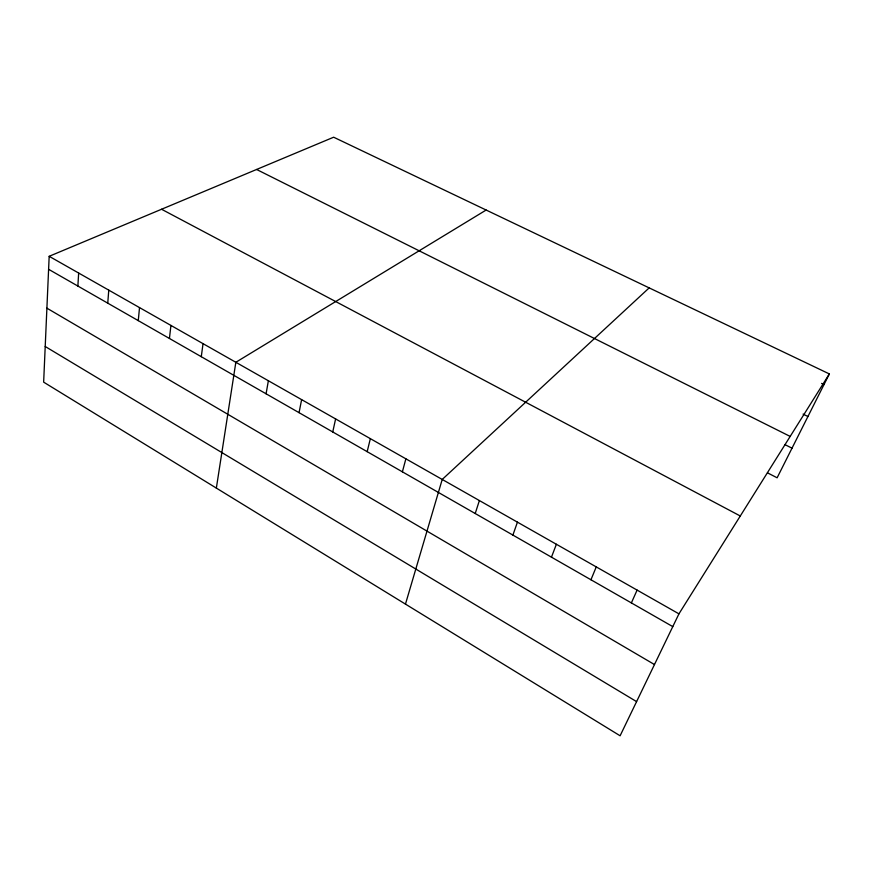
<?xml version="1.0" encoding="UTF-8"?>
<svg xmlns="http://www.w3.org/2000/svg" width="873" height="873" viewBox="0 0 873 873"><rect width="100%" height="100%" fill="white"/><g stroke="black" fill="none" stroke-linecap="round" stroke-linejoin="round"><path stroke-width="1.31" d="M49.172 256.302L43.65 382.145L620.103 735.786L678.943 613.85L829.35 373.928L333.65 137.214L49.172 256.302L678.943 613.85M77.872 286.049L78.657 273.042M107.75 303.16L108.765 290.142M138.272 320.631L139.516 307.602M169.438 338.473L170.933 325.433M201.281 356.697L203.038 343.656M216.351 488.094L235.841 362.284L486.152 210.033M266.079 393.799L268.371 380.759M299.057 412.667L301.621 399.627M332.744 431.96L335.614 418.92M367.173 451.668L370.348 438.65M402.388 471.824L405.88 458.816M405.465 604.116L442.218 479.452L649.174 287.883M475.218 513.52L479.386 500.556M512.898 535.084L517.438 522.152M551.463 557.17L556.385 544.272M590.945 579.77L596.259 566.904M631.375 602.905L637.104 590.093M829.35 373.928L777.123 477.793L767.454 472.828M821.602 383.411L824.003 384.567M803.084 414.108L807.94 416.508M256.597 169.471L790.174 436.424M784.892 444.597L792.018 448.176M161.549 209.258L740.282 515.998M48.604 269.299L672.788 626.618M46.891 308.158L654.477 664.549M45.21 346.494L636.592 701.619"/></g></svg>
